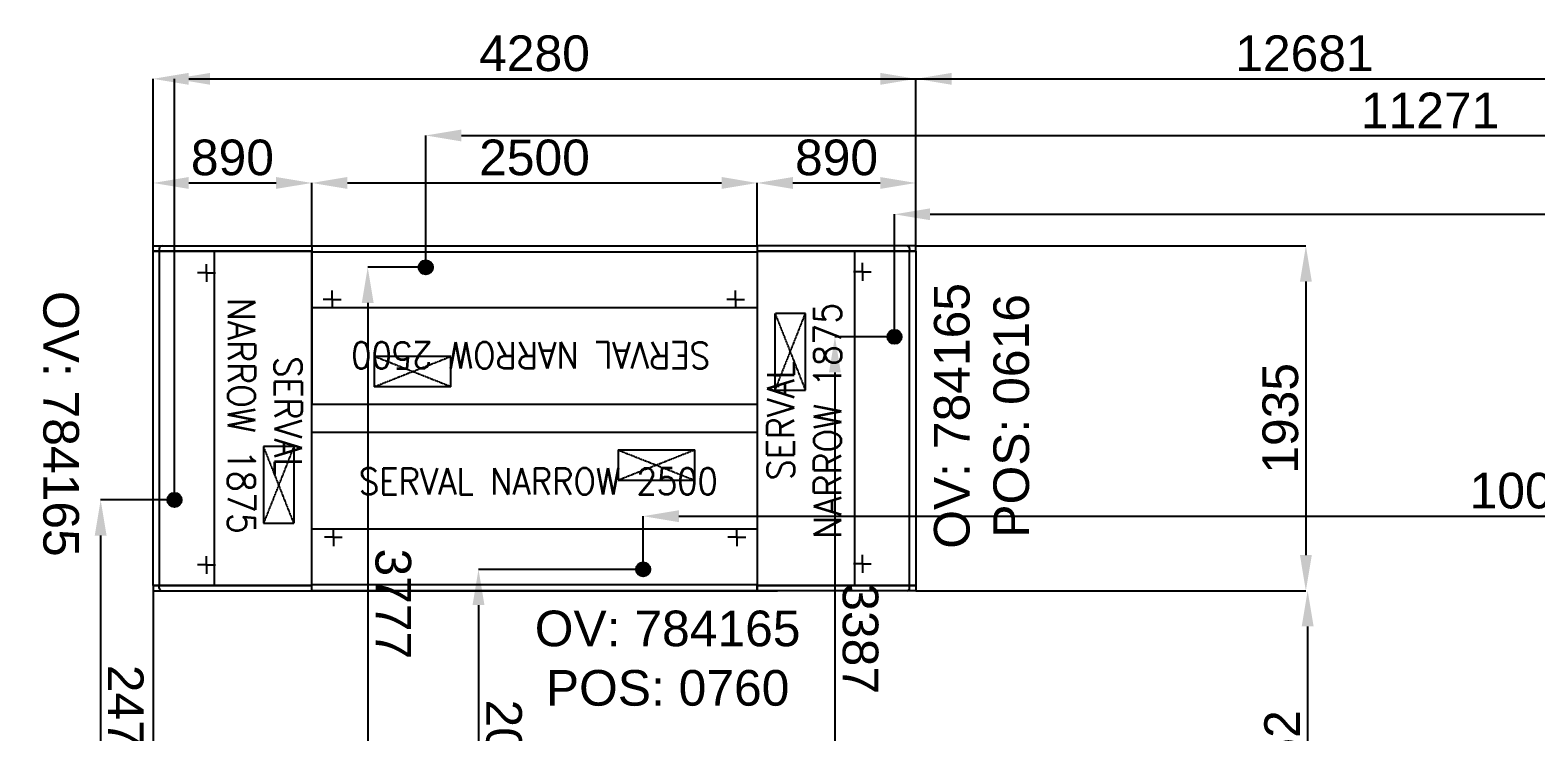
# Model space of a CAD drawing. Header units: millimetres. Extents: x 1478096 to 1808313, y 619971 to 762366.
# Drawn here: x 1543454 to 1551903, y 675996 to 679933 of the extents above; entities that cross this region are included whole.
import ezdxf
from ezdxf.enums import TextEntityAlignment as Align

# ---------------------------------------------------------------- set-up
doc = ezdxf.new("R2010")
doc.units = ezdxf.units.MM
doc.header["$LTSCALE"] = 10
doc.linetypes.add('TRATTEGGIATA2', pattern=[0.375, 0.25, -0.125])
for name, color, linetype in [('COSTAN-EXH-COTAS', 7, 'Continuous'), ('COSTAN-EXH-Desagues', 1, 'Continuous'), ('COSTAN-EXH-NOMENCLATURAS', 7, 'Continuous'), ('DESAGUE AL PISO', 1, 'Continuous'), ('DESAGUE MAQUINA', 3, 'Continuous'), ('GABINETE', 1, 'Continuous'), ('LATERALES', 3, 'Continuous'), ('QUADRO_ELETTRICO', 8, 'Continuous'), ('TESTI20', 3, 'Continuous'), ('ZZZZLAY-OUT-HELADERAS', 251, 'Continuous')]:
    doc.layers.add(name, color=color, linetype=linetype)
doc.styles.add('costan', font='arial.ttf')
doc.styles.add('ROMANS20', font='romans.shx', dxfattribs={"width": 0.9, "height": 2})
doc.styles.add('TESTI15', font='romans.shx', dxfattribs={"width": 0.9, "height": 1.5})
doc.dimstyles.new('COSTAN-DESAGUES', dxfattribs={"dimtxt": 200, "dimasz": 200, "dimexe": 0, "dimexo": 0, "dimgap": 40, "dimtad": 1, "dimdec": 0, "dimzin": 0, "dimdsep": 46, "dimtxsty": 'costan', "dimblk1": 'ARCHTICK', "dimblk2": 'ARCHTICK', "dimcen": 0, "dimclrd": 256, "dimclre": 256, "dimclrt": 256, "dimadec": 0, "dimazin": 0, "dimtfac": 1, "dimtdec": 0, "dimtofl": 0, "dimtmove": 0, "dimatfit": 3, "dimfxl": 0, "dimtolj": 1, "dimtzin": 0, "dimarcsym": 0})
doc.dimstyles.new('COSTAN-MM-100', dxfattribs={"dimtxt": 200, "dimasz": 200, "dimexe": 0, "dimexo": 0, "dimgap": 40, "dimtad": 1, "dimdec": 0, "dimzin": 0, "dimdsep": 46, "dimtxsty": 'costan', "dimblk1": 'ARCHTICK', "dimblk2": 'ARCHTICK', "dimcen": 0, "dimclrd": 256, "dimclre": 256, "dimclrt": 256, "dimadec": 0, "dimazin": 0, "dimtfac": 1, "dimtdec": 0, "dimtofl": 0, "dimtmove": 0, "dimatfit": 3, "dimfxl": 0, "dimtolj": 1, "dimtzin": 0, "dimarcsym": 0})

# ---------------------------------------------------------------- blocks, each defined once
blk = doc.blocks.new('COSTAN-REFERENCIA DE DESAGÜES')
at = {"layer": 'COSTAN-EXH-Desagues'}
blk.add_hatch(color=256, dxfattribs=at).paths.add_polyline_path([(40, 0, 1), (-40, 0, 1)])
blk.add_circle((0, 0), 40, dxfattribs=at)
blk = doc.blocks.new('*D609')
at = {"layer": 'COSTAN-EXH-COTAS', "lineweight": -2, "transparency": 16777216}
for p, q in [((1544144.2, 678722.4), (1544144.2, 679075.7)), ((1544344.2, 679075.7), (1544834.2, 679075.7)), ((1545034.2, 678722.4), (1545034.2, 679075.7))]:
    blk.add_line(p, q, dxfattribs=at)
at = {"layer": 'COSTAN-EXH-COTAS', "transparency": 16777216}
for points in [[(1544344.2, 679109.1), (1544344.2, 679042.4), (1544144.2, 679075.7)], [(1544834.2, 679109.1), (1544834.2, 679042.4), (1545034.2, 679075.7)]]:
    blk.add_solid(points, dxfattribs=at)
at = {"layer": 'Defpoints', "color": 0, "transparency": 16777216}
for p in [(1545034.2, 679075.7), (1544144.2, 678722.4, 222438.5), (1545034.2, 678722.4, 222438.5)]:
    blk.add_point(p, dxfattribs=at)
at = {"layer": 'COSTAN-EXH-COTAS', "transparency": 16777216, "insert": (1544589.2, 679217.8), "char_height": 200, "attachment_point": 5, "style": 'costan'}
blk.add_mtext('\\A1;890', dxfattribs=at)
blk = doc.blocks.new('_ARCHTICK')
at = {"color": 0, "linetype": 'ByBlock', "const_width": 0.15}
blk.add_lwpolyline([(-0.5, -0.5), (0.5, 0.5)], dxfattribs=at)
blk = doc.blocks.new('*D610')
at = {"layer": 'COSTAN-EXH-COTAS', "lineweight": -2, "transparency": 16777216}
for p, q in [((1545234.2, 679075.7), (1547334.2, 679075.7)), ((1547534.2, 678722.4), (1547534.2, 679075.7))]:
    blk.add_line(p, q, dxfattribs=at)
at = {"layer": 'COSTAN-EXH-COTAS', "transparency": 16777216}
for points in [[(1545234.2, 679109.1), (1545234.2, 679042.4), (1545034.2, 679075.7)], [(1547334.2, 679109.1), (1547334.2, 679042.4), (1547534.2, 679075.7)]]:
    blk.add_solid(points, dxfattribs=at)
at = {"layer": 'Defpoints', "color": 0, "transparency": 16777216}
for p in [(1545034.2, 679075.7), (1547534.2, 679075.7), (1547534.2, 678722.4, 222438.5)]:
    blk.add_point(p, dxfattribs=at)
at = {"layer": 'COSTAN-EXH-COTAS', "transparency": 16777216, "insert": (1546284.2, 679217.8), "char_height": 200, "attachment_point": 5, "style": 'costan'}
blk.add_mtext('\\A1;2500', dxfattribs=at)
blk = doc.blocks.new('*D611')
at = {"layer": 'COSTAN-EXH-COTAS', "lineweight": -2, "transparency": 16777216}
for p, q in [((1547734.2, 679075.7), (1548224.2, 679075.7)), ((1548424.2, 678722.4), (1548424.2, 679075.7))]:
    blk.add_line(p, q, dxfattribs=at)
at = {"layer": 'COSTAN-EXH-COTAS', "transparency": 16777216}
for points in [[(1547734.2, 679109.1), (1547734.2, 679042.4), (1547534.2, 679075.7)], [(1548224.2, 679109.1), (1548224.2, 679042.4), (1548424.2, 679075.7)]]:
    blk.add_solid(points, dxfattribs=at)
at = {"layer": 'Defpoints', "color": 0, "transparency": 16777216}
for p in [(1547534.2, 679075.7), (1548424.2, 679075.7), (1548424.2, 678722.4, 222438.5)]:
    blk.add_point(p, dxfattribs=at)
at = {"layer": 'COSTAN-EXH-COTAS', "transparency": 16777216, "insert": (1547979.2, 679217.8), "char_height": 200, "attachment_point": 5, "style": 'costan'}
blk.add_mtext('\\A1;890', dxfattribs=at)
blk = doc.blocks.new('*D600')
at = {"layer": 'COSTAN-EXH-Desagues', "lineweight": -2, "transparency": 16777216}
for p, q in [((1544264.2, 677297.4), (1544264.2, 679660)), ((1544464.2, 679660), (1556745, 679660))]:
    blk.add_line(p, q, dxfattribs=at)
at = {"layer": 'COSTAN-EXH-Desagues', "transparency": 16777216}
for points in [[(1544464.2, 679693.3), (1544464.2, 679626.7), (1544264.2, 679660)], [(1556745, 679693.3), (1556745, 679626.7), (1556945, 679660)]]:
    blk.add_solid(points, dxfattribs=at)
at = {"layer": 'Defpoints', "color": 0, "transparency": 16777216}
for p in [(1556945, 679660), (1556945, 679660), (1544264.2, 677297.4, 222438.5)]:
    blk.add_point(p, dxfattribs=at)
at = {"layer": 'COSTAN-EXH-Desagues', "transparency": 16777216, "insert": (1550604.6, 679802.1), "char_height": 200, "attachment_point": 5, "style": 'costan'}
blk.add_mtext('\\A1;12681', dxfattribs=at)
blk = doc.blocks.new('*D601')
at = {"layer": 'COSTAN-EXH-Desagues', "lineweight": -2, "transparency": 16777216}
for p, q in [((1544264.2, 677297.4), (1543850, 677297.4)), ((1543850, 677097.4), (1543850, 675025.3))]:
    blk.add_line(p, q, dxfattribs=at)
at = {"layer": 'COSTAN-EXH-Desagues', "transparency": 16777216}
for points in [[(1543883.3, 677097.4), (1543816.7, 677097.4), (1543850, 677297.4)], [(1543883.3, 675025.3), (1543816.7, 675025.3), (1543850, 674825.3)]]:
    blk.add_solid(points, dxfattribs=at)
at = {"layer": 'Defpoints', "color": 0, "transparency": 16777216}
for p in [(1544264.2, 677297.4, 222438.5), (1543850, 674825.3), (1543850, 674825.3)]:
    blk.add_point(p, dxfattribs=at)
at = {"layer": 'COSTAN-EXH-Desagues', "transparency": 16777216, "insert": (1543990.4, 676061.4), "char_height": 200, "attachment_point": 5, "rotation": 270.00021, "style": 'costan'}
blk.add_mtext('\\A1;2472', dxfattribs=at)
blk = doc.blocks.new('*D602')
at = {"layer": 'COSTAN-EXH-Desagues', "lineweight": -2, "transparency": 16777216}
for p, q in [((1546894.2, 676907.4), (1546894.2, 677205.9)), ((1547094.2, 677205.9), (1556745, 677205.9))]:
    blk.add_line(p, q, dxfattribs=at)
at = {"layer": 'COSTAN-EXH-Desagues', "transparency": 16777216}
for points in [[(1547094.2, 677239.3), (1547094.2, 677172.6), (1546894.2, 677205.9)], [(1556745, 677239.3), (1556745, 677172.6), (1556945, 677205.9)]]:
    blk.add_solid(points, dxfattribs=at)
at = {"layer": 'Defpoints', "color": 0, "transparency": 16777216}
for p in [(1556945, 677205.9), (1556945, 677205.9), (1546894.2, 676907.4, 222438.5)]:
    blk.add_point(p, dxfattribs=at)
at = {"layer": 'COSTAN-EXH-Desagues', "transparency": 16777216, "insert": (1551919.6, 677348.1), "char_height": 200, "attachment_point": 5, "style": 'costan'}
blk.add_mtext('\\A1;10051', dxfattribs=at)
blk = doc.blocks.new('*D603')
at = {"layer": 'COSTAN-EXH-Desagues', "lineweight": -2, "transparency": 16777216}
for p, q in [((1546904.2, 676907.4), (1545970, 676907.4)), ((1545970, 676707.4), (1545970, 675025.3))]:
    blk.add_line(p, q, dxfattribs=at)
at = {"layer": 'COSTAN-EXH-Desagues', "transparency": 16777216}
for points in [[(1546003.3, 676707.4), (1545936.7, 676707.4), (1545970, 676907.4)], [(1546003.3, 675025.3), (1545936.7, 675025.3), (1545970, 674825.3)]]:
    blk.add_solid(points, dxfattribs=at)
at = {"layer": 'Defpoints', "color": 0, "transparency": 16777216}
for p in [(1546904.2, 676907.4, 222438.5), (1545970, 674825.3), (1545970, 674825.3)]:
    blk.add_point(p, dxfattribs=at)
at = {"layer": 'COSTAN-EXH-Desagues', "transparency": 16777216, "insert": (1546112.1, 675866.4), "char_height": 200, "attachment_point": 5, "rotation": 270.00021, "style": 'costan'}
blk.add_mtext('\\A1;2082', dxfattribs=at)
blk = doc.blocks.new('*D604')
at = {"layer": 'COSTAN-EXH-Desagues', "lineweight": -2, "transparency": 16777216}
for p, q in [((1545674.2, 678602.4), (1545674.2, 679342.3)), ((1545874.2, 679342.3), (1556745, 679342.3))]:
    blk.add_line(p, q, dxfattribs=at)
at = {"layer": 'COSTAN-EXH-Desagues', "transparency": 16777216}
for points in [[(1545874.2, 679375.6), (1545874.2, 679309), (1545674.2, 679342.3)], [(1556745, 679375.6), (1556745, 679309), (1556945, 679342.3)]]:
    blk.add_solid(points, dxfattribs=at)
at = {"layer": 'Defpoints', "color": 0, "transparency": 16777216}
for p in [(1556945, 679342.3), (1556945, 679342.3), (1545674.2, 678602.4, 222438.5)]:
    blk.add_point(p, dxfattribs=at)
at = {"layer": 'COSTAN-EXH-Desagues', "transparency": 16777216, "insert": (1551309.6, 679482.7), "char_height": 200, "attachment_point": 5, "style": 'costan'}
blk.add_mtext('\\A1;11271', dxfattribs=at)
blk = doc.blocks.new('*D605')
at = {"layer": 'COSTAN-EXH-Desagues', "lineweight": -2, "transparency": 16777216}
for p, q in [((1545674.2, 678602.4), (1545348.5, 678602.4)), ((1545348.5, 678402.4), (1545348.5, 675025.3))]:
    blk.add_line(p, q, dxfattribs=at)
at = {"layer": 'COSTAN-EXH-Desagues', "transparency": 16777216}
for points in [[(1545381.8, 678402.4), (1545315.1, 678402.4), (1545348.5, 678602.4)], [(1545381.8, 675025.3), (1545315.2, 675025.3), (1545348.5, 674825.3)]]:
    blk.add_solid(points, dxfattribs=at)
at = {"layer": 'Defpoints', "color": 0, "transparency": 16777216}
for p in [(1545674.2, 678602.4, 222438.5), (1545348.5, 674825.3), (1545348.5, 674825.3)]:
    blk.add_point(p, dxfattribs=at)
at = {"layer": 'COSTAN-EXH-Desagues', "transparency": 16777216, "insert": (1545490.7, 676713.9), "char_height": 200, "attachment_point": 5, "rotation": 270.00021, "style": 'costan'}
blk.add_mtext('\\A1;3777', dxfattribs=at)
blk = doc.blocks.new('*D606')
at = {"layer": 'COSTAN-EXH-Desagues', "lineweight": -2, "transparency": 16777216}
for p, q in [((1548304.2, 678212.4), (1547970, 678212.4)), ((1547970, 678012.4), (1547970, 675025.3))]:
    blk.add_line(p, q, dxfattribs=at)
at = {"layer": 'COSTAN-EXH-Desagues', "transparency": 16777216}
for points in [[(1548003.3, 678012.4), (1547936.7, 678012.4), (1547970, 678212.4)], [(1548003.3, 675025.3), (1547936.7, 675025.3), (1547970, 674825.3)]]:
    blk.add_solid(points, dxfattribs=at)
at = {"layer": 'Defpoints', "color": 0, "transparency": 16777216}
for p in [(1548304.2, 678212.4, 222438.5), (1547970, 674825.3), (1547970, 674825.3)]:
    blk.add_point(p, dxfattribs=at)
at = {"layer": 'COSTAN-EXH-Desagues', "transparency": 16777216, "insert": (1548112.2, 676518.9), "char_height": 200, "attachment_point": 5, "rotation": 270.00021, "style": 'costan'}
blk.add_mtext('\\A1;3387', dxfattribs=at)
blk = doc.blocks.new('*D607')
at = {"layer": 'COSTAN-EXH-COTAS', "lineweight": -2, "transparency": 16777216}
for p, q in [((1548424.2, 678722.4), (1550612.5, 678722.4)), ((1550612.5, 678522.4), (1550612.5, 676987.4)), ((1548424.2, 676787.4), (1550612.5, 676787.4))]:
    blk.add_line(p, q, dxfattribs=at)
at = {"layer": 'COSTAN-EXH-COTAS', "transparency": 16777216}
for points in [[(1550579.2, 678522.4), (1550645.9, 678522.4), (1550612.5, 678722.4)], [(1550579.2, 676987.4), (1550645.9, 676987.4), (1550612.5, 676787.4)]]:
    blk.add_solid(points, dxfattribs=at)
at = {"layer": 'Defpoints', "color": 0, "transparency": 16777216}
for p in [(1548424.2, 678722.4), (1548424.2, 676787.4), (1550612.5, 676787.4)]:
    blk.add_point(p, dxfattribs=at)
at = {"layer": 'COSTAN-EXH-COTAS', "transparency": 16777216, "insert": (1550470.3, 677754.9), "char_height": 200, "attachment_point": 5, "rotation": 90, "style": 'costan'}
blk.add_mtext('\\A1;1935', dxfattribs=at)
blk = doc.blocks.new('*D608')
at = {"layer": 'COSTAN-EXH-COTAS', "lineweight": -2, "transparency": 16777216}
blk.add_line((1550622.5, 676587.4), (1550622.5, 675025.3), dxfattribs=at)
at = {"layer": 'COSTAN-EXH-COTAS', "transparency": 16777216}
for points in [[(1550589.2, 676587.4), (1550655.9, 676587.4), (1550622.5, 676787.4)], [(1550589.2, 675025.3), (1550655.9, 675025.3), (1550622.5, 674825.3)]]:
    blk.add_solid(points, dxfattribs=at)
at = {"layer": 'Defpoints', "color": 0, "transparency": 16777216}
for p in [(1550622.5, 676787.4), (1550622.5, 674825.3), (1550622.5, 674825.3)]:
    blk.add_point(p, dxfattribs=at)
at = {"layer": 'COSTAN-EXH-COTAS', "transparency": 16777216, "insert": (1550480.4, 675806.4), "char_height": 200, "attachment_point": 5, "rotation": 90, "style": 'costan'}
blk.add_mtext('\\A1;1962', dxfattribs=at)
blk = doc.blocks.new('*D614')
at = {"layer": 'COSTAN-EXH-COTAS', "lineweight": -2, "transparency": 16777216}
for p, q in [((1544144.2, 679075.7), (1544144.2, 679660)), ((1544344.2, 679660), (1548224.2, 679660)), ((1548424.2, 679075.7), (1548424.2, 679660))]:
    blk.add_line(p, q, dxfattribs=at)
at = {"layer": 'COSTAN-EXH-COTAS', "transparency": 16777216}
for points in [[(1544344.2, 679693.3), (1544344.2, 679626.7), (1544144.2, 679660)], [(1548224.2, 679693.3), (1548224.2, 679626.7), (1548424.2, 679660)]]:
    blk.add_solid(points, dxfattribs=at)
at = {"layer": 'Defpoints', "color": 0, "transparency": 16777216}
for p in [(1548424.2, 679660), (1544144.2, 679075.7), (1548424.2, 679075.7)]:
    blk.add_point(p, dxfattribs=at)
at = {"layer": 'COSTAN-EXH-COTAS', "transparency": 16777216, "insert": (1546284.2, 679802.1), "char_height": 200, "attachment_point": 5, "style": 'costan'}
blk.add_mtext('\\A1;4280', dxfattribs=at)
blk = doc.blocks.new('*D615')
at = {"layer": 'COSTAN-EXH-COTAS', "lineweight": -2, "transparency": 16777216}
blk.add_line((1548624.2, 679660), (1556745, 679660), dxfattribs=at)
at = {"layer": 'COSTAN-EXH-COTAS', "transparency": 16777216}
for points in [[(1548624.2, 679693.3), (1548624.2, 679626.7), (1548424.2, 679660)], [(1556745, 679693.3), (1556745, 679626.7), (1556945, 679660)]]:
    blk.add_solid(points, dxfattribs=at)
at = {"layer": 'Defpoints', "color": 0, "transparency": 16777216}
for p in [(1548424.2, 679660), (1556945, 679660), (1556945, 679660)]:
    blk.add_point(p, dxfattribs=at)
at = {"layer": 'COSTAN-EXH-COTAS', "transparency": 16777216, "insert": (1552684.6, 679802.1), "char_height": 200, "attachment_point": 5, "style": 'costan'}
blk.add_mtext('\\A1;8521', dxfattribs=at)
blk = doc.blocks.new('*D616')
at = {"layer": 'COSTAN-EXH-Desagues', "lineweight": -2, "transparency": 16777216}
for p, q in [((1548304.2, 678212.4), (1548304.2, 678900)), ((1548504.2, 678900), (1556745, 678900))]:
    blk.add_line(p, q, dxfattribs=at)
at = {"layer": 'COSTAN-EXH-Desagues', "transparency": 16777216}
for points in [[(1548504.2, 678933.3), (1548504.2, 678866.7), (1548304.2, 678900)], [(1556745, 678933.3), (1556745, 678866.7), (1556945, 678900)]]:
    blk.add_solid(points, dxfattribs=at)
at = {"layer": 'Defpoints', "color": 0, "transparency": 16777216}
for p in [(1556945, 678900), (1556945, 678900), (1548304.2, 678212.4)]:
    blk.add_point(p, dxfattribs=at)
at = {"layer": 'COSTAN-EXH-Desagues', "transparency": 16777216, "insert": (1552624.6, 679042.1), "char_height": 200, "attachment_point": 5, "style": 'costan'}
blk.add_mtext('\\A1;8641', dxfattribs=at)

msp = doc.modelspace()

# ---------------------------------------------------------------- hatches: boundary and pattern name
at = {"layer": 'COSTAN-EXH-Desagues'}
for points in [[(1548344.189, 678212.382, 1), (1548264.189, 678212.382, 1)], [(1544224.189, 677297.382, 1), (1544304.189, 677297.382, 1)]]:
    msp.add_hatch(color=256, dxfattribs=at).paths.add_polyline_path(points)

# ---------------------------------------------------------------- linework, layer by layer
at = {"layer": 'COSTAN-EXH-COTAS'}
msp.add_line((1544144.189, 676787.382, 222438.517), (1544144.277, 674126.992), dxfattribs=at)
at = {"layer": 'COSTAN-EXH-Desagues'}
for centre in [(1548304.189, 678212.382, 222438.517), (1544264.189, 677297.382, 222438.517)]:
    msp.add_circle(centre, 40, dxfattribs=at)
at = {"layer": 'DESAGUE MAQUINA'}
for p, q in [((1544444.189, 678570.729, 222438.517), (1544444.189, 678620.729, 222438.517)), ((1548124.189, 678577.382, 222438.517), (1548124.189, 678627.382, 222438.517)), ((1544444.189, 678570.729, 222438.517), (1544394.189, 678570.729, 222438.517)), ((1544444.189, 678570.729, 222438.517), (1544494.189, 678570.729, 222438.517)), ((1544444.189, 678570.729, 222438.517), (1544444.189, 678520.729, 222438.517)), ((1548124.189, 678577.382, 222438.517), (1548074.189, 678577.382, 222438.517)), ((1548124.189, 678577.382, 222438.517), (1548124.189, 678527.382, 222438.517)), ((1548124.189, 678577.382, 222438.517), (1548174.189, 678577.382, 222438.517)), ((1545149.189, 678422.382, 222438.517), (1545149.189, 678472.382, 222438.517)), ((1547412.535, 678422.382, 222438.517), (1547412.535, 678472.382, 222438.517)), ((1545149.189, 678422.382, 222438.517), (1545099.189, 678422.382, 222438.517)), ((1545149.189, 678422.382, 222438.517), (1545149.189, 678372.382, 222438.517)), ((1545149.189, 678422.382, 222438.517), (1545199.189, 678422.382, 222438.517)), ((1547412.535, 678422.382, 222438.517), (1547362.535, 678422.382, 222438.517)), ((1547412.535, 678422.382, 222438.517), (1547412.535, 678372.382, 222438.517)), ((1547412.535, 678422.382, 222438.517), (1547462.535, 678422.382, 222438.517)), ((1545155.843, 677087.382, 222438.517), (1545155.843, 677137.382, 222438.517)), ((1547419.189, 677087.382, 222438.517), (1547419.189, 677137.382, 222438.517)), ((1545155.843, 677087.382, 222438.517), (1545105.843, 677087.382, 222438.517)), ((1545155.843, 677087.382, 222438.517), (1545155.843, 677037.382, 222438.517)), ((1545155.843, 677087.382, 222438.517), (1545205.843, 677087.382, 222438.517)), ((1547419.189, 677087.382, 222438.517), (1547369.189, 677087.382, 222438.517)), ((1547419.189, 677087.382, 222438.517), (1547419.189, 677037.382, 222438.517)), ((1547419.189, 677087.382, 222438.517), (1547469.189, 677087.382, 222438.517)), ((1544444.189, 676932.382, 222438.517), (1544394.189, 676932.382, 222438.517)), ((1544444.189, 676932.382, 222438.517), (1544444.189, 676982.382, 222438.517)), ((1544444.189, 676932.382, 222438.517), (1544494.189, 676932.382, 222438.517)), ((1544444.189, 676932.382, 222438.517), (1544444.189, 676882.382, 222438.517)), ((1548124.189, 676939.036, 222438.517), (1548074.189, 676939.036, 222438.517)), ((1548124.189, 676939.036, 222438.517), (1548124.189, 676989.036, 222438.517)), ((1548124.189, 676939.036, 222438.517), (1548124.189, 676889.036, 222438.517)), ((1548124.189, 676939.036, 222438.517), (1548174.189, 676939.036, 222438.517))]:
    msp.add_line(p, q, dxfattribs=at)
at = {"layer": 'GABINETE'}
for p, q in [((1545034.189, 678722.382, 222438.517), (1547534.189, 678722.382, 222438.517)), ((1545034.189, 678722.382, 222438.517), (1545034.189, 677832.382, 222438.517)), ((1547534.189, 678722.382, 222438.517), (1547534.189, 677832.382, 222438.517)), ((1544144.189, 676817.382, 222438.517), (1544144.189, 678692.382, 222438.517)), ((1545034.189, 678692.382, 222438.517), (1544144.189, 678692.382, 222438.517)), ((1544179.189, 678692.382, 222438.517), (1544179.189, 676817.382, 222438.517)), ((1545034.189, 678692.382, 222438.517), (1544179.189, 678692.382, 222438.517)), ((1544489.189, 676817.382, 222438.517), (1544489.189, 678692.382, 222438.517)), ((1545034.189, 676817.382, 222438.517), (1545034.189, 678692.382, 222438.517)), ((1547534.189, 678687.382, 222438.517), (1545034.189, 678687.382, 222438.517)), ((1547534.189, 678692.382, 222438.517), (1547534.189, 676817.382, 222438.517)), ((1547534.189, 678692.382, 222438.517), (1548424.189, 678692.382, 222438.517)), ((1547534.189, 678692.382, 222438.517), (1548389.189, 678692.382, 222438.517)), ((1548079.189, 678692.382, 222438.517), (1548079.189, 676817.382, 222438.517)), ((1548389.189, 676817.382, 222438.517), (1548389.189, 678692.382, 222438.517)), ((1548424.189, 678692.382, 222438.517), (1548424.189, 676817.382, 222438.517)), ((1545034.189, 678377.382, 222438.517), (1547534.189, 678377.382, 222438.517)), ((1547534.189, 677832.382, 222438.517), (1545034.189, 677832.382, 222438.517)), ((1545034.189, 676787.382, 222438.517), (1545034.189, 677677.382, 222438.517)), ((1545034.189, 677677.382, 222438.517), (1547534.189, 677677.382, 222438.517)), ((1547534.189, 677677.382, 222438.517), (1547534.189, 676787.382, 222438.517)), ((1547534.189, 677132.382, 222438.517), (1545034.189, 677132.382, 222438.517)), ((1545034.189, 676817.382, 222438.517), (1544144.189, 676817.382, 222438.517)), ((1545034.189, 676817.382, 222438.517), (1544179.189, 676817.382, 222438.517)), ((1545034.189, 676822.382, 222438.517), (1547534.189, 676822.382, 222438.517)), ((1547534.189, 676787.382, 222438.517), (1545034.189, 676787.382, 222438.517)), ((1547534.189, 676817.382, 222438.517), (1548424.189, 676817.382, 222438.517)), ((1547534.189, 676817.382, 222438.517), (1548389.189, 676817.382, 222438.517))]:
    msp.add_line(p, q, dxfattribs=at)
at = {"layer": 'GABINETE', "color": 3}
for p, q in [((1545034.189, 678722.382, 222438.517), (1547534.189, 678722.382, 222438.517)), ((1544144.189, 676817.382, 222438.517), (1544144.189, 678692.382, 222438.517)), ((1548424.189, 678692.382, 222438.517), (1548424.189, 676817.382, 222438.517)), ((1547534.189, 676787.382, 222438.517), (1545034.189, 676787.382, 222438.517))]:
    msp.add_line(p, q, dxfattribs=at)
at = {"layer": 'LATERALES', "color": 3}
for p, q in [((1544144.189, 678722.382, 222438.517), (1545034.189, 678722.382, 222438.517)), ((1548424.189, 678722.382, 222438.517), (1547534.189, 678722.382, 222438.517)), ((1544144.189, 676787.382, 222438.517), (1545034.189, 676787.382, 222438.517)), ((1548424.189, 676787.382, 222438.517), (1547534.189, 676787.382, 222438.517))]:
    msp.add_line(p, q, dxfattribs=at)
at = {"layer": 'LATERALES', "color": 3, "linetype": 'ByBlock'}
for p, q in [((1544144.189, 678722.382, 222438.517), (1545034.189, 678722.382, 222438.517)), ((1544144.189, 678722.382, 222438.517), (1545034.189, 678722.382, 222438.517)), ((1544144.189, 678722.382, 222438.517), (1545034.189, 678722.382, 222438.517)), ((1544144.189, 678692.382, 222438.517), (1544144.189, 678722.382, 222438.517)), ((1544179.189, 678707.382, 222438.517), (1544179.189, 678692.382, 222438.517)), ((1548424.189, 678722.382, 222438.517), (1547534.189, 678722.382, 222438.517)), ((1548424.189, 678722.382, 222438.517), (1547534.189, 678722.382, 222438.517)), ((1548424.189, 678722.382, 222438.517), (1547534.189, 678722.382, 222438.517)), ((1548389.189, 678707.382, 222438.517), (1548389.189, 678692.382, 222438.517)), ((1548424.189, 678692.382, 222438.517), (1548424.189, 678722.382, 222438.517)), ((1544144.189, 678692.382, 222438.517), (1545034.189, 678692.382, 222438.517)), ((1548424.189, 678692.382, 222438.517), (1547534.189, 678692.382, 222438.517)), ((1544144.189, 676817.382, 222438.517), (1545034.189, 676817.382, 222438.517)), ((1544144.189, 676817.382, 222438.517), (1544144.189, 676787.382, 222438.517)), ((1544144.189, 676787.382, 222438.517), (1545034.189, 676787.382, 222438.517)), ((1544144.189, 676787.382, 222438.517), (1545034.189, 676787.382, 222438.517)), ((1544144.189, 676787.382, 222438.517), (1545034.189, 676787.382, 222438.517)), ((1544179.189, 676802.382, 222438.517), (1544179.189, 676817.382, 222438.517)), ((1548424.189, 676817.382, 222438.517), (1547534.189, 676817.382, 222438.517)), ((1548424.189, 676787.382, 222438.517), (1547534.189, 676787.382, 222438.517)), ((1548424.189, 676787.382, 222438.517), (1547534.189, 676787.382, 222438.517)), ((1548424.189, 676787.382, 222438.517), (1547534.189, 676787.382, 222438.517)), ((1548389.189, 676802.382, 222438.517), (1548389.189, 676817.382, 222438.517)), ((1548424.189, 676817.382, 222438.517), (1548424.189, 676787.382, 222438.517))]:
    msp.add_line(p, q, dxfattribs=at)
at = {"layer": 'LATERALES', "color": 1, "linetype": 'ByBlock'}
for p, q in [((1544144.189, 678722.382, 222438.517), (1544194.189, 678722.382, 222438.517)), ((1548424.189, 678722.382, 222438.517), (1548374.189, 678722.382, 222438.517)), ((1544144.189, 676787.382, 222438.517), (1544194.189, 676787.382, 222438.517)), ((1548424.189, 676787.382, 222438.517), (1548374.189, 676787.382, 222438.517))]:
    msp.add_line(p, q, dxfattribs=at)
at = {"layer": 'LATERALES'}
for p, q in [((1545034.189, 678722.382, 222438.517), (1545034.189, 678692.382, 222438.517)), ((1547534.189, 678722.382, 222438.517), (1547534.189, 678692.382, 222438.517)), ((1544144.189, 678692.382, 222438.517), (1545034.189, 678692.382, 222438.517)), ((1548424.189, 678692.382, 222438.517), (1547534.189, 678692.382, 222438.517)), ((1544144.189, 676817.382, 222438.517), (1545034.189, 676817.382, 222438.517)), ((1545034.189, 676787.382, 222438.517), (1545034.189, 676817.382, 222438.517)), ((1548424.189, 676817.382, 222438.517), (1547534.189, 676817.382, 222438.517)), ((1547534.189, 676787.382, 222438.517), (1547534.189, 676817.382, 222438.517))]:
    msp.add_line(p, q, dxfattribs=at)
at = {"layer": 'LATERALES', "color": 1}
for p, q in [((1545034.189, 678692.382, 222438.517), (1544179.189, 678692.382, 222438.517)), ((1545034.189, 678692.382, 222438.517), (1544179.189, 678692.382, 222438.517)), ((1545034.189, 678692.382, 222438.517), (1544179.189, 678692.382, 222438.517)), ((1544194.189, 678692.382, 222438.517), (1545034.189, 678692.382, 222438.517)), ((1548374.189, 678692.382, 222438.517), (1547534.189, 678692.382, 222438.517)), ((1547534.189, 678692.382, 222438.517), (1548389.189, 678692.382, 222438.517)), ((1547534.189, 678692.382, 222438.517), (1548389.189, 678692.382, 222438.517)), ((1547534.189, 678692.382, 222438.517), (1548389.189, 678692.382, 222438.517)), ((1545034.189, 676817.382, 222438.517), (1544179.189, 676817.382, 222438.517)), ((1545034.189, 676817.382, 222438.517), (1544179.189, 676817.382, 222438.517)), ((1545034.189, 676817.382, 222438.517), (1544179.189, 676817.382, 222438.517)), ((1544194.189, 676817.382, 222438.517), (1545034.189, 676817.382, 222438.517)), ((1548374.189, 676817.382, 222438.517), (1547534.189, 676817.382, 222438.517)), ((1547534.189, 676817.382, 222438.517), (1548389.189, 676817.382, 222438.517)), ((1547534.189, 676817.382, 222438.517), (1548389.189, 676817.382, 222438.517)), ((1547534.189, 676817.382, 222438.517), (1548389.189, 676817.382, 222438.517))]:
    msp.add_line(p, q, dxfattribs=at)
at = {"layer": 'LATERALES', "color": 3, "linetype": 'ByBlock'}
for centre, start, end in [((1544195.008, 678706.563, 222438.517), 92.9635244, 177.0364756), ((1548373.37, 678706.563, 222438.517), 2.9635244, 87.0364756), ((1544195.008, 676803.201, 222438.517), 182.9635244, 267.0364756), ((1548373.37, 676803.201, 222438.517), 272.9635244, 357.0364756)]:
    msp.add_arc(centre, 15.84, start, end, dxfattribs=at)
at = {"layer": 'QUADRO_ELETTRICO', "linetype": 'TRATTEGGIATA2'}
for p, q in [((1547634.189, 677912.382, 222438.517), (1547634.189, 678342.382, 222438.517)), ((1547634.189, 677912.382, 222438.517), (1547804.189, 678342.382, 222438.517)), ((1547634.189, 678342.382, 222438.517), (1547804.189, 677912.382, 222438.517)), ((1547804.189, 678342.382, 222438.517), (1547634.189, 678342.382, 222438.517)), ((1547804.189, 677912.382, 222438.517), (1547804.189, 678342.382, 222438.517)), ((1545814.189, 677932.382, 222438.517), (1545384.189, 678102.382, 222438.517)), ((1545384.189, 677932.382, 222438.517), (1545814.189, 678102.382, 222438.517)), ((1545814.189, 678102.382, 222438.517), (1545384.189, 678102.382, 222438.517)), ((1545384.189, 678102.382, 222438.517), (1545384.189, 677932.382, 222438.517)), ((1545814.189, 677932.382, 222438.517), (1545814.189, 678102.382, 222438.517)), ((1545814.189, 677932.382, 222438.517), (1545384.189, 677932.382, 222438.517)), ((1547634.189, 677912.382, 222438.517), (1547804.189, 677912.382, 222438.517)), ((1544934.189, 677597.382, 222438.517), (1544764.189, 677167.382, 222438.517)), ((1544934.189, 677167.382, 222438.517), (1544764.189, 677597.382, 222438.517)), ((1544934.189, 677597.382, 222438.517), (1544764.189, 677597.382, 222438.517)), ((1544764.189, 677597.382, 222438.517), (1544764.189, 677167.382, 222438.517)), ((1544934.189, 677597.382, 222438.517), (1544934.189, 677167.382, 222438.517)), ((1546754.189, 677577.382, 222438.517), (1547184.189, 677577.382, 222438.517)), ((1546754.189, 677577.382, 222438.517), (1547184.189, 677407.382, 222438.517)), ((1547184.189, 677577.382, 222438.517), (1546754.189, 677407.382, 222438.517)), ((1546754.189, 677577.382, 222438.517), (1546754.189, 677407.382, 222438.517)), ((1547184.189, 677407.382, 222438.517), (1547184.189, 677577.382, 222438.517)), ((1546754.189, 677407.382, 222438.517), (1547184.189, 677407.382, 222438.517)), ((1544764.189, 677167.382, 222438.517), (1544934.189, 677167.382, 222438.517))]:
    msp.add_line(p, q, dxfattribs=at)
at = {"layer": 'ZZZZLAY-OUT-HELADERAS'}
for p, q in [((1547656.623, 677993.777, 45543.76), (1547626.623, 677993.777, 45543.76)), ((1547656.623, 677993.777, 45543.76), (1547626.623, 677993.777, 45543.76)), ((1547656.623, 677993.777, 45543.76), (1547626.623, 677993.777, 45543.76)), ((1547656.623, 677933.777, 45543.76), (1547626.623, 677933.777, 45543.76)), ((1547656.623, 677933.777, 45543.76), (1547626.623, 677933.777, 45543.76)), ((1547656.623, 677933.777, 45543.76), (1547626.623, 677933.777, 45543.76)), ((1545011.666, 676786.346, 45543.76), (1547648.387, 676786.385, 45543.76))]:
    msp.add_line(p, q, dxfattribs=at)

# ---------------------------------------------------------------- block references
at = {"layer": 'COSTAN-EXH-Desagues'}
for p in [(1545674.189, 678602.382, 222438.517), (1548304.189, 678212.382, 222438.517), (1544264.189, 677297.382, 222438.517), (1546894.189, 676907.382, 222438.517)]:
    msp.add_blockref('COSTAN-REFERENCIA DE DESAGÜES', p, dxfattribs=at)
at = {"layer": 'DESAGUE AL PISO', "rotation": 180}
msp.add_blockref('COSTAN-REFERENCIA DE DESAGÜES', (1545674.189, 678602.382, 222438.517), dxfattribs=at)
at = {"layer": 'DESAGUE AL PISO'}
msp.add_blockref('COSTAN-REFERENCIA DE DESAGÜES', (1546894.189, 676907.382, 222438.517), dxfattribs=at)

# ---------------------------------------------------------------- texts
at = {"layer": 'COSTAN-EXH-NOMENCLATURAS', "char_height": 200, "attachment_point": 5, "style": 'costan'}
for s, insert, rotation in [('OV: 784165\\PPOS: 0876', (1543460.133, 677724.217), 270), ('OV: 784165\\PPOS: 0616', (1548793.707, 677768.855), 90)]:
    msp.add_mtext(s, dxfattribs=dict(at, insert=insert, rotation=rotation))
at = {"layer": 'COSTAN-EXH-NOMENCLATURAS', "insert": (1547031.232, 676408.081), "char_height": 200, "attachment_point": 5, "style": 'costan'}
msp.add_mtext('OV: 784165\\PPOS: 0760', dxfattribs=at)
at = {"layer": 'TESTI20', "style": 'ROMANS20', "width": 0.9}
for s, height, rotation, p in [('NARROW 1875', 153.26451, 270, (1544640.154, 677768.163, 222438.517)), ('NARROW 1875', 153.26451, 90, (1547928.225, 677741.601, 222438.517)), ('SERVAL', 153.2645, 270, (1544902.893, 677768.163, 222438.517)), ('SERVAL', 153.2645, 90, (1547665.485, 677741.601, 222438.517))]:
    msp.add_text(s, height=height, rotation=rotation, dxfattribs=at).set_placement(p, align=Align.MIDDLE_CENTER)
at = {"layer": 'TESTI20', "style": 'TESTI15', "width": 0.9}
msp.add_text('SERVAL NARROW 2500', height=147.99926, rotation=180, dxfattribs=at).set_placement((1546262.773, 678108.433, 222438.517), align=Align.MIDDLE)
msp.add_text('SERVAL NARROW 2500', height=147.99926, dxfattribs=at).set_placement((1546305.605, 677401.332, 222438.517), align=Align.MIDDLE)

# ---------------------------------------------------------------- dimensions: what is measured, and where the dimension line sits
at = {"layer": 'COSTAN-EXH-COTAS'}
for base, p1, p2, picture, middle in [((1548424.189, 679660), (1544144.189, 679075.732), (1548424.189, 679075.732), '*D614', (1546284.189, 679802.115)), ((1556945.049, 679660), (1548424.189, 679660), (1556945.049, 679660), '*D615', (1552684.619, 679802.115)), ((1545034.189, 679075.732), (1544144.189, 678722.382, 222438.517), (1545034.189, 678722.382, 222438.517), '*D609', (1544589.189, 679217.847)), ((1547534.189, 679075.732), (1545034.189, 679075.732), (1547534.189, 678722.382, 222438.517), '*D610', (1546284.189, 679217.847)), ((1548424.189, 679075.732), (1547534.189, 679075.732), (1548424.189, 678722.382, 222438.517), '*D611', (1547979.189, 679217.847))]:
    dim = msp.add_linear_dim(base=base, p1=p1, p2=p2, dimstyle='COSTAN-MM-100', dxfattribs=at)
    dim.commit()
    dim.dimension.update_dxf_attribs({"geometry": picture, "text_midpoint": middle})
for base, p1, p2, picture, middle in [((1550612.527, 676787.382), (1548424.189, 678722.382), (1548424.189, 676787.382), '*D607', (1550470.344, 677754.882)), ((1550622.527, 674825.343), (1550622.527, 676787.382), (1550622.527, 674825.343), '*D608', (1550480.412, 675806.363))]:
    dim = msp.add_linear_dim(base=base, p1=p1, p2=p2, angle=90, dimstyle='COSTAN-MM-100', dxfattribs=at)
    dim.commit()
    dim.dimension.update_dxf_attribs({"geometry": picture, "text_midpoint": middle})
at = {"layer": 'COSTAN-EXH-Desagues'}
for base, p1, p2, picture, middle in [((1556945.049, 679660), (1544264.189, 677297.382, 222438.517), (1556945.049, 679660), '*D600', (1550604.619, 679802.115)), ((1556945.049, 679342.311), (1545674.189, 678602.382, 222438.517), (1556945.049, 679342.311), '*D604', (1551309.619, 679482.72)), ((1556945.049, 678900), (1548304.189, 678212.382), (1556945.049, 678900), '*D616', (1552624.619, 679042.115)), ((1556945.049, 677205.944), (1546894.189, 676907.382, 222438.517), (1556945.049, 677205.944), '*D602', (1551919.619, 677348.058))]:
    dim = msp.add_linear_dim(base=base, p1=p1, p2=p2, dimstyle='COSTAN-DESAGUES', dxfattribs=at)
    dim.commit()
    dim.dimension.update_dxf_attribs({"geometry": picture, "text_midpoint": middle})
for base, p1, p2, picture, middle in [((1545348.496, 674825.343), (1545674.189, 678602.382, 222438.517), (1545348.496, 674825.343), '*D605', (1545490.672, 676713.862)), ((1547970.012, 674825.34), (1548304.189, 678212.382, 222438.517), (1547970.012, 674825.34), '*D606', (1548112.189, 676518.861)), ((1543850, 674825.343), (1544264.189, 677297.382, 222438.517), (1543850, 674825.343), '*D601', (1543990.405, 676061.362)), ((1545970, 674825.343), (1546904.189, 676907.382, 222438.517), (1545970, 674825.343), '*D603', (1546112.111, 675866.361))]:
    dim = msp.add_linear_dim(base=base, p1=p1, p2=p2, angle=90.0002105, dimstyle='COSTAN-DESAGUES', dxfattribs=at)
    dim.commit()
    dim.dimension.update_dxf_attribs({"geometry": picture, "text_midpoint": middle})

doc.saveas('drawing.dxf')
